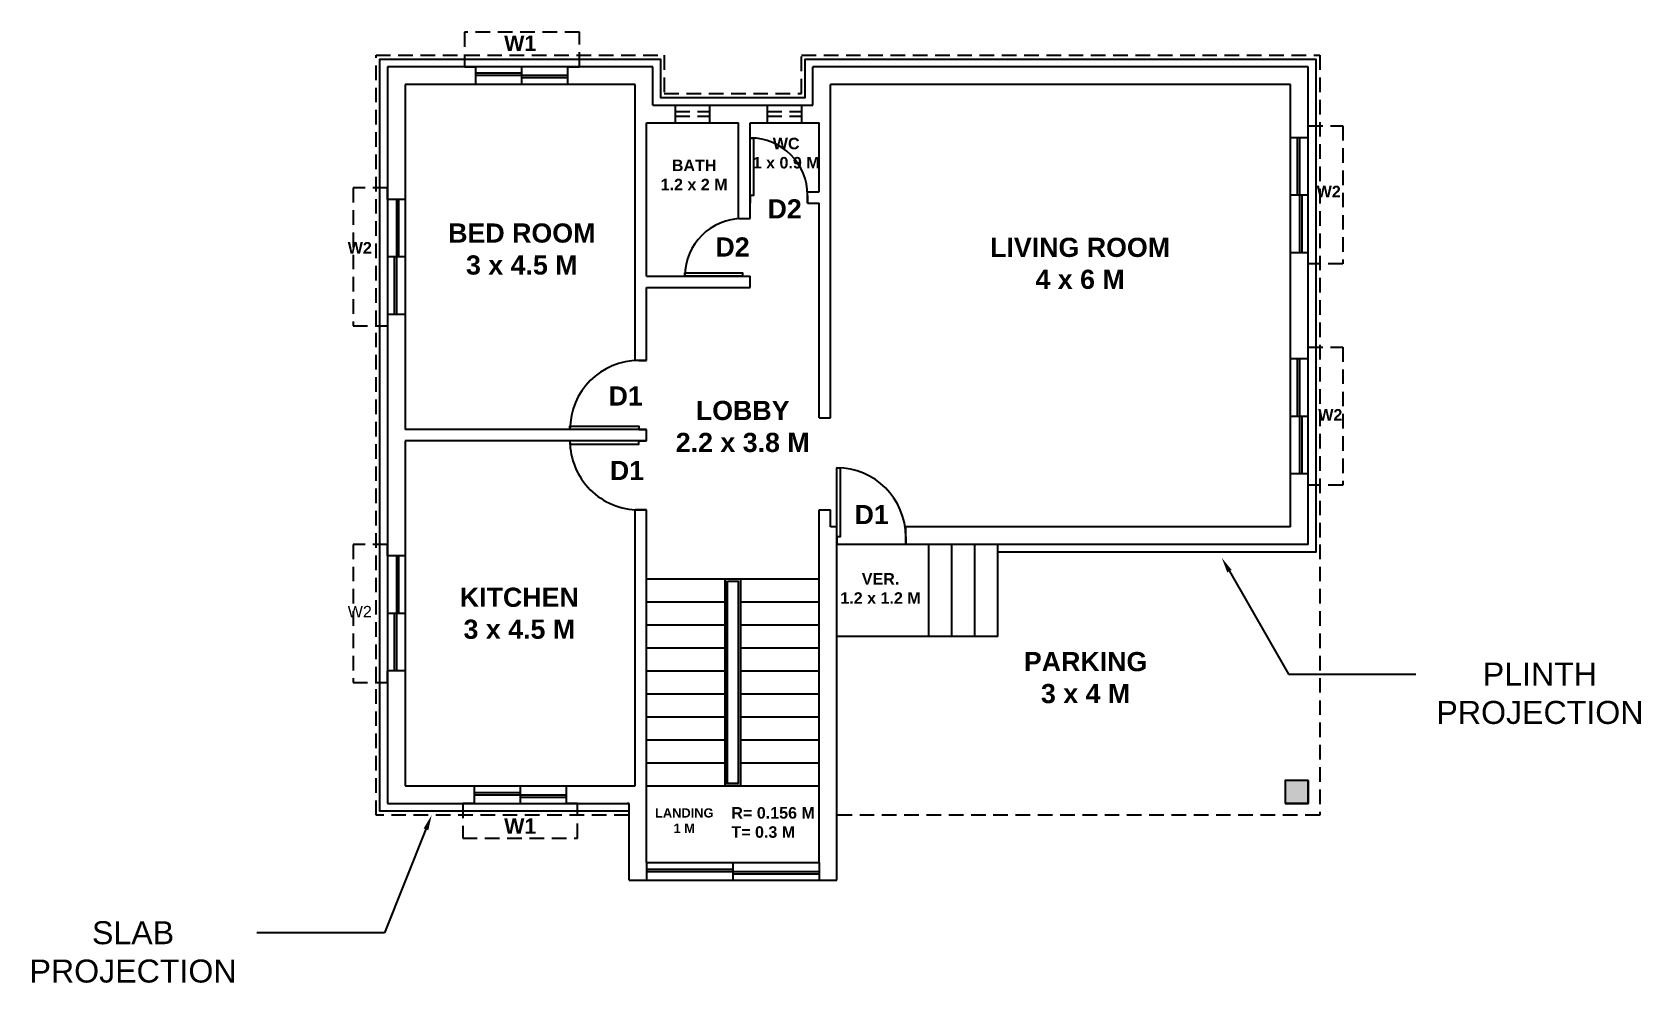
# Model space of a CAD drawing. Header units: metres. Extents: x 2288.8 to 2309.8, y 1192 to 1204.4.
import ezdxf
from ezdxf import colors
from ezdxf.entities.mleader import LeaderData, LeaderLine
from ezdxf.math import Vec2, Vec3

# ---------------------------------------------------------------- set-up
doc = ezdxf.new("R2010")
doc.units = ezdxf.units.M
doc.header["$LTSCALE"] = 0.03
doc.linetypes.add('HIDDEN', pattern=[9.525, 6.35, -3.175])
doc.styles.get("Standard").update_dxf_attribs({"font": 'arial.ttf'})

# ---------------------------------------------------------------- blocks, each defined once
blk = doc.blocks.new('*U9')
for p, q in [((0, 0), (0, -100)), ((900, 0), (900, -100))]:
    blk.add_line(p, q)
blk.add_lwpolyline([(0, 0), (0, 900), (43.75, 900), (43.75, 0)], close=True)
blk.add_arc((0, 0), 900, 0, 90)
blk = doc.blocks.new('*U11')
for p, q in [((0, 0), (0, 100)), ((900, 0), (900, 100))]:
    blk.add_line(p, q)
blk.add_lwpolyline([(0, 0), (0, -900), (43.75, -900), (43.75, 0)], close=True)
blk.add_arc((0, 0), 900, 270, 0)
blk = doc.blocks.new('*U12')
for p, q in [((0, 0), (0, -100)), ((750, 0), (750, -100))]:
    blk.add_line(p, q)
blk.add_lwpolyline([(0, 0), (0, 750), (43.75, 750), (43.75, 0)], close=True)
blk.add_arc((0, 0), 750, 0, 90)
blk = doc.blocks.new('*U13')
for p, q in [((0, 0), (0, -100)), ((750, 0), (750, -100))]:
    blk.add_line(p, q)
blk.add_lwpolyline([(0, 0), (0, 750), (43.75, 750), (43.75, 0)], close=True)
blk.add_arc((0, 0), 750, 0, 90)

msp = doc.modelspace()

# ---------------------------------------------------------------- hatches: boundary and pattern name
at = {"linetype": 'Continuous', "lineweight": 25, "true_color": 0xcd2027}
h = msp.add_hatch(color=242, dxfattribs=at)
h.dxf.hatch_style = 1
h.paths.add_polyline_path([(2305.137, 1194.679), (2305.137, 1194.379), (2305.437, 1194.379), (2305.437, 1194.679)])

# ---------------------------------------------------------------- linework, layer by layer
for p, q in [((2293.427, 1203.989), (2293.427, 1194.379)), ((2296.887, 1203.989), (2293.427, 1203.989)), ((2296.887, 1203.489), (2296.887, 1203.989)), ((2305.437, 1203.989), (2298.977, 1203.989)), ((2298.977, 1203.489), (2298.977, 1203.989)), ((2305.437, 1197.759), (2305.437, 1203.989)), ((2293.657, 1203.759), (2293.657, 1199.259)), ((2296.657, 1203.759), (2293.657, 1203.759)), ((2296.657, 1200.159), (2296.657, 1203.759)), ((2305.207, 1203.759), (2299.207, 1203.759)), ((2299.207, 1199.409), (2299.207, 1203.759)), ((2305.207, 1200.874), (2305.207, 1203.759)), ((2296.887, 1203.489), (2298.977, 1203.489)), ((2296.807, 1203.259), (2298.007, 1203.259)), ((2296.807, 1201.259), (2296.807, 1203.259)), ((2298.007, 1202.009), (2298.007, 1203.259)), ((2298.157, 1203.259), (2299.057, 1203.259)), ((2298.157, 1202.009), (2298.157, 1203.259)), ((2299.057, 1202.359), (2299.057, 1203.259)), ((2298.907, 1202.359), (2299.057, 1202.359)), ((2298.907, 1202.209), (2298.907, 1202.359)), ((2298.907, 1202.209), (2299.057, 1202.209)), ((2299.057, 1199.409), (2299.057, 1202.209)), ((2298.007, 1202.009), (2298.157, 1202.009)), ((2296.807, 1201.259), (2298.157, 1201.259)), ((2298.157, 1201.109), (2298.157, 1201.259)), ((2296.807, 1201.109), (2298.157, 1201.109)), ((2296.807, 1200.159), (2296.807, 1201.109)), ((2305.207, 1197.989), (2305.207, 1200.874)), ((2296.807, 1200.159), (2296.657, 1200.159)), ((2299.057, 1199.409), (2299.207, 1199.409)), ((2296.807, 1199.259), (2293.657, 1199.259)), ((2296.807, 1199.109), (2293.657, 1199.109)), ((2293.657, 1199.109), (2293.657, 1194.609)), ((2296.807, 1199.109), (2296.807, 1199.259)), ((2296.657, 1194.609), (2296.657, 1198.209)), ((2296.807, 1198.209), (2296.657, 1198.209)), ((2296.807, 1193.609), (2296.807, 1198.209)), ((2299.057, 1193.609), (2299.057, 1198.209)), ((2299.057, 1198.209), (2299.207, 1198.209)), ((2299.207, 1197.989), (2299.207, 1198.209)), ((2299.287, 1197.989), (2299.207, 1197.989)), ((2299.287, 1193.379), (2299.287, 1197.989)), ((2305.207, 1197.989), (2300.187, 1197.989)), ((2300.187, 1197.759), (2300.187, 1197.989)), ((2305.437, 1197.759), (2299.287, 1197.759)), ((2300.487, 1196.559), (2300.487, 1197.759)), ((2300.787, 1196.559), (2300.787, 1197.759)), ((2301.087, 1196.559), (2301.087, 1197.759)), ((2301.387, 1196.559), (2301.387, 1197.759)), ((2296.807, 1197.309), (2299.057, 1197.309)), ((2297.832, 1197.309), (2297.832, 1194.609)), ((2298.032, 1197.309), (2298.032, 1194.609)), ((2296.807, 1197.009), (2297.832, 1197.009)), ((2298.032, 1197.009), (2299.057, 1197.009)), ((2296.807, 1196.709), (2297.832, 1196.709)), ((2298.032, 1196.709), (2299.057, 1196.709)), ((2296.807, 1196.409), (2297.832, 1196.409)), ((2298.032, 1196.409), (2299.057, 1196.409)), ((2301.387, 1196.559), (2299.287, 1196.559)), ((2296.807, 1196.109), (2297.832, 1196.109)), ((2298.032, 1196.109), (2299.057, 1196.109)), ((2296.807, 1195.809), (2297.832, 1195.809)), ((2298.032, 1195.809), (2299.057, 1195.809)), ((2296.807, 1195.509), (2297.832, 1195.509)), ((2298.032, 1195.509), (2299.057, 1195.509)), ((2296.807, 1195.209), (2297.832, 1195.209)), ((2298.032, 1195.209), (2299.057, 1195.209)), ((2296.807, 1194.909), (2297.832, 1194.909)), ((2298.032, 1194.909), (2299.057, 1194.909)), ((2305.437, 1194.679), (2305.437, 1194.379)), ((2293.657, 1194.609), (2296.657, 1194.609)), ((2296.807, 1194.609), (2299.057, 1194.609)), ((2293.427, 1194.379), (2296.577, 1194.379)), ((2296.577, 1193.379), (2296.577, 1194.379)), ((2305.437, 1194.379), (2305.137, 1194.379)), ((2296.807, 1193.609), (2299.057, 1193.609)), ((2296.577, 1193.379), (2299.287, 1193.379))]:
    msp.add_line(p, q)
at = {"color": 41, "true_color": 0xf4ee51}
for p, q in [((2294.579, 1203.759), (2294.579, 1203.989)), ((2295.179, 1203.759), (2295.179, 1203.989)), ((2295.779, 1203.759), (2295.779, 1203.989)), ((2295.179, 1203.904), (2294.579, 1203.904)), ((2295.779, 1203.874), (2294.579, 1203.874)), ((2295.779, 1203.844), (2295.179, 1203.844)), ((2295.201, 1203.759), (2295.179, 1203.759)), ((2305.207, 1203.067), (2305.437, 1203.067)), ((2305.292, 1203.067), (2305.292, 1202.317)), ((2305.322, 1203.067), (2305.322, 1201.567)), ((2293.657, 1202.259), (2293.427, 1202.259)), ((2293.542, 1202.259), (2293.542, 1200.759)), ((2293.572, 1202.259), (2293.572, 1201.509)), ((2305.207, 1202.317), (2305.437, 1202.317)), ((2305.352, 1202.317), (2305.352, 1201.567)), ((2293.657, 1201.509), (2293.427, 1201.509)), ((2293.512, 1201.509), (2293.512, 1200.759)), ((2305.207, 1201.567), (2305.437, 1201.567)), ((2293.657, 1200.759), (2293.427, 1200.759)), ((2305.207, 1200.182), (2305.437, 1200.182)), ((2305.292, 1200.182), (2305.292, 1199.432)), ((2305.322, 1200.182), (2305.322, 1198.682)), ((2305.207, 1199.432), (2305.437, 1199.432)), ((2305.352, 1199.432), (2305.352, 1198.682)), ((2305.207, 1198.682), (2305.437, 1198.682)), ((2293.657, 1197.609), (2293.427, 1197.609)), ((2293.542, 1197.609), (2293.542, 1196.109)), ((2293.572, 1197.609), (2293.572, 1196.859)), ((2293.657, 1196.859), (2293.427, 1196.859)), ((2293.512, 1196.859), (2293.512, 1196.109)), ((2293.657, 1196.109), (2293.427, 1196.109)), ((2294.557, 1194.609), (2294.557, 1194.379)), ((2294.557, 1194.524), (2295.157, 1194.524)), ((2294.557, 1194.494), (2295.757, 1194.494)), ((2295.135, 1194.609), (2295.157, 1194.609)), ((2295.157, 1194.609), (2295.157, 1194.379)), ((2295.157, 1194.464), (2295.757, 1194.464)), ((2295.757, 1194.609), (2295.757, 1194.379)), ((2296.807, 1193.609), (2296.807, 1193.379)), ((2296.807, 1193.524), (2297.932, 1193.524)), ((2296.807, 1193.494), (2299.057, 1193.494)), ((2297.932, 1193.609), (2297.932, 1193.379)), ((2297.932, 1193.464), (2299.057, 1193.464)), ((2299.057, 1193.609), (2299.057, 1193.379))]:
    msp.add_line(p, q, dxfattribs=at)
at = {"color": 41, "linetype": 'Continuous', "true_color": 0xf4ee51}
for p, q in [((2297.182, 1203.259), (2297.182, 1203.489)), ((2297.632, 1203.259), (2297.632, 1203.489)), ((2298.382, 1203.259), (2298.382, 1203.489)), ((2298.832, 1203.259), (2298.832, 1203.489))]:
    msp.add_line(p, q, dxfattribs=at)
at = {"color": 41, "linetype": 'HIDDEN', "true_color": 0xf4ee51}
for p, q in [((2297.182, 1203.404), (2297.632, 1203.404)), ((2297.182, 1203.344), (2297.632, 1203.344)), ((2298.382, 1203.404), (2298.832, 1203.404)), ((2298.382, 1203.344), (2298.832, 1203.344))]:
    msp.add_line(p, q, dxfattribs=at)
at = {"color": 30, "linetype": 'HIDDEN', "true_color": 0xf8991e}
msp.add_line((2293.427, 1195.959), (2293.427, 1196.109), dxfattribs=at)
for points in [[(2295.779, 1203.989), (2295.929, 1203.989), (2295.929, 1204.439), (2294.429, 1204.439), (2294.429, 1203.989), (2294.579, 1203.989)], [(2305.437, 1203.067), (2305.437, 1203.217), (2305.887, 1203.217), (2305.887, 1201.417), (2305.437, 1201.417)], [(2293.427, 1202.259), (2293.427, 1202.409), (2292.977, 1202.409), (2292.977, 1200.609), (2293.427, 1200.609)], [(2305.437, 1200.182), (2305.437, 1200.332), (2305.887, 1200.332), (2305.887, 1198.532), (2305.437, 1198.532)], [(2293.427, 1197.609), (2293.427, 1197.759), (2292.977, 1197.759), (2292.977, 1195.959), (2293.427, 1195.959)], [(2294.557, 1194.379), (2294.407, 1194.379), (2294.407, 1193.929), (2295.907, 1193.929), (2295.907, 1194.379), (2295.757, 1194.379)]]:
    msp.add_lwpolyline(points, dxfattribs=at)
at = {"color": 4, "linetype": 'HIDDEN'}
msp.add_lwpolyline([(2296.572, 1194.229), (2293.277, 1194.229), (2293.277, 1204.139), (2297.037, 1204.139), (2297.037, 1203.639), (2298.827, 1203.639), (2298.827, 1204.139), (2305.587, 1204.139), (2305.587, 1197.759), (2305.587, 1194.229), (2299.287, 1194.229)], dxfattribs=at)
at = {"color": 3, "linetype": 'Continuous'}
msp.add_lwpolyline([(2296.572, 1194.279), (2293.327, 1194.279), (2293.327, 1204.089), (2296.987, 1204.089), (2296.987, 1203.589), (2298.877, 1203.589), (2298.877, 1204.089), (2305.537, 1204.089), (2305.537, 1197.659), (2301.387, 1197.659)], dxfattribs=at)
for points in [[(2297.832, 1197.309), (2298.032, 1197.309), (2298.032, 1194.609), (2297.832, 1194.609)], [(2297.862, 1197.279), (2298.002, 1197.279), (2298.002, 1194.639), (2297.862, 1194.639)]]:
    msp.add_lwpolyline(points, close=True)
at = {"color": 1, "linetype": 'Continuous', "lineweight": 25}
msp.add_lwpolyline([(2305.137, 1194.379), (2305.437, 1194.379), (2305.437, 1194.679), (2305.137, 1194.679)], close=True, dxfattribs=at)
at = {"color": 3, "linetype": 'Continuous', "lineweight": 25}
msp.add_lwpolyline([(2296.577, 1194.379), (2296.555, 1194.379)], dxfattribs=at)

# ---------------------------------------------------------------- block references
at = {"linetype": 'HIDDEN', "xscale": 0.001, "yscale": 0.001, "zscale": 0.001}
for name, p in [('*U13', (2298.157, 1202.309)), ('*U9', (2299.287, 1197.859))]:
    msp.add_blockref(name, p, dxfattribs=at)
for name, p, rotation in [('*U12', (2298.057, 1201.259), 90), ('*U9', (2296.707, 1199.259), 90), ('*U11', (2296.707, 1199.109), 270)]:
    msp.add_blockref(name, p, dxfattribs=dict(at, rotation=rotation))

# ---------------------------------------------------------------- texts
at = {"color": 3, "linetype": 'Continuous', "lineweight": 25, "attachment_point": 1}
for s, width, gutter_width, heights, insert, char_height in [('\\pxqc;{\\fArial|b1|i0|c0|p34;W1}', 1.5555, 12.5, [0], (2294.38, 1204.395), 0.2), ('\\pxqc;{\\fArial|b1|i0|c0|p34;WC\\P1 x 0.9 M}', 4.04205, 0, [0.875], (2296.606, 1203.062), 0.15), ('\\pxqc;{\\fArial|b1|i0|c0|p34;BATH\\P1.2 x 2 M}', 4.04205, 0, [0.875], (2295.405, 1202.777), 0.15), ('\\pxqc;{\\fArial|b1|i0|c0|p34;W2}', 1.5555, 12.5, [0], (2304.927, 1202.436), 0.15), ('{\\fArial|b1|i0|c0|p34;D2}', 1.5555, 12.5, [0], (2298.384, 1202.26), 0.25), ('\\pxqc;{\\fArial|b1|i0|c0|p34;BED ROOM\\P3 x 4.5 M}', 4.04205, 0, [0.875], (2293.157, 1201.945), 0.25), ('\\pxqc;{\\fArial|b1|i0|c0|p34;W2}', 1.5555, 12.5, [0], (2292.287, 1201.702), 0.15), ('{\\fArial|b1|i0|c0|p34;D2}', 1.5555, 12.5, [0], (2297.704, 1201.763), 0.25), ('\\pxqc;{\\fArial|b1|i0|c0|p34;LIVING ROOM\\P4 x 6 M}', 4.04205, 0, [0.875], (2300.44, 1201.758), 0.25), ('{\\fArial|b1|i0|c0|p34;D1}', 1.5555, 12.5, [0], (2296.31, 1199.82), 0.25), ('\\pxqc;{\\fArial|b1|i0|c0|p34;LOBBY\\P2.2 x 3.8 M}', 4.04205, 0, [0.875], (2296.039, 1199.631), 0.25), ('\\pxqc;{\\fArial|b1|i0|c0|p34;W2}', 1.5555, 12.5, [0], (2304.948, 1199.524), 0.15), ('{\\fArial|b1|i0|c0|p34;D1}', 1.5555, 12.5, [0], (2296.327, 1198.848), 0.25), ('{\\fArial|b1|i0|c0|p34;D1}', 1.5555, 12.5, [0], (2299.519, 1198.273), 0.25), ('\\pxqc;{\\fArial|b1|i0|c0|p34;KITCHEN\\P3 x 4.5 M}', 4.04205, 0, [0.875], (2293.125, 1197.195), 0.25), ('\\pxqc;{\\fArial|b1|i0|c0|p34;VER.\\P1.2 x 1.2 M}', 4.04205, 0, [0.875], (2297.837, 1197.385), 0.15), ('\\pxqc;W2', 1.5555, 12.5, [0], (2292.287, 1196.957), 0.15), ('\\pxqc;{\\fArial|b1|i0|c0|p34;PARKING\\P3 x 4 M}', 4.04205, 0, [0.875], (2300.512, 1196.356), 0.25), ('\\pxqc;{\\fArial|b1|i0|c0|p34;\\H0.8x;LANDING \\P1 M}', 4.04205, 0, [0.875], (2295.277, 1194.317), 0.15), ('{\\fArial|b1|i0|c0|p34;R= 0.156 M\\PT= 0.3 M}', 4.04205, 0, [0.875], (2297.912, 1194.333), 0.15), ('\\pxqc;{\\fArial|b1|i0|c0|p34;W1}', 1.5555, 12.5, [0], (2294.38, 1194.185), 0.2)]:
    msp.add_mtext_dynamic_manual_height_columns(s, width=width, gutter_width=gutter_width, heights=heights, dxfattribs=dict(at, insert=insert, char_height=char_height))

# ---------------------------------------------------------------- leaders
at = {"color": 3, "linetype": 'Continuous', "lineweight": 25}
ml = msp.add_multileader_mtext('Standard', dxfattribs=at)
ml.set_content('PLINTH PROJECTION', color=3)
ml.set_leader_properties()
ml.build(insert=Vec2(0, 0))
ml.multileader.update_dxf_attribs({"arrow_head_size": 0.2})
ctx = ml.context
ctx.base_point, ctx.char_height, ctx.arrow_head_size, ctx.landing_gap_size, ctx.plane_origin = Vec3(2306.843, 1196.065), 0.3, 0.2, 0.3, Vec3(2304.31, 1197.583)
ctx.text_align_type = 1
notes = []
notes.append((ctx, [(0, (1, 1, 0), (2305.181, 1196.065), (1, 0), 1.662, [(0, [(2304.31, 1197.583)], 0, [])])]))
ctx.mtext.insert, ctx.mtext.width, ctx.mtext.alignment, ctx.mtext.flow_direction = Vec3(2308.46, 1196.218), 1.82974, 2, 5
ml = msp.add_multileader_mtext('Standard', dxfattribs=at)
ml.set_content('SLAB PROJECTION', color=3)
ml.set_leader_properties()
ml.build(insert=Vec2(0, 0))
ml.multileader.update_dxf_attribs({"arrow_head_size": 0.2})
ctx = ml.context
ctx.base_point, ctx.char_height, ctx.arrow_head_size, ctx.landing_gap_size, ctx.plane_origin = Vec3(2288.49, 1192.692), 0.3, 0.2, 0.3, Vec3(2293.963, 1194.21)
ctx.text_align_type = 1
notes.append((ctx, [(1, (1, 1, 0), (2293.386, 1192.692), (-1, 0), 1.662, [(0, [(2294.003, 1194.229)], 0, [])])]))
ctx.mtext.insert, ctx.mtext.width, ctx.mtext.alignment, ctx.mtext.flow_direction = Vec3(2290.107, 1192.845), 1.82974, 2, 5
for ctx, leaders in notes:
    for number, flags, end, landing, length, lines in leaders:
        leader = LeaderData()
        leader.index, (leader.has_last_leader_line, leader.has_dogleg_vector, leader.attachment_direction) = number, flags
        leader.last_leader_point, leader.dogleg_vector, leader.dogleg_length = Vec3(end), Vec3(landing), length
        for number, points, colour, breaks in lines:
            line = LeaderLine()
            line.index, line.vertices, line.color, line.breaks = number, Vec3.list(points), colors.encode_raw_color(colour), breaks
            leader.lines.append(line)
        ctx.leaders.append(leader)

doc.saveas('drawing.dxf')
